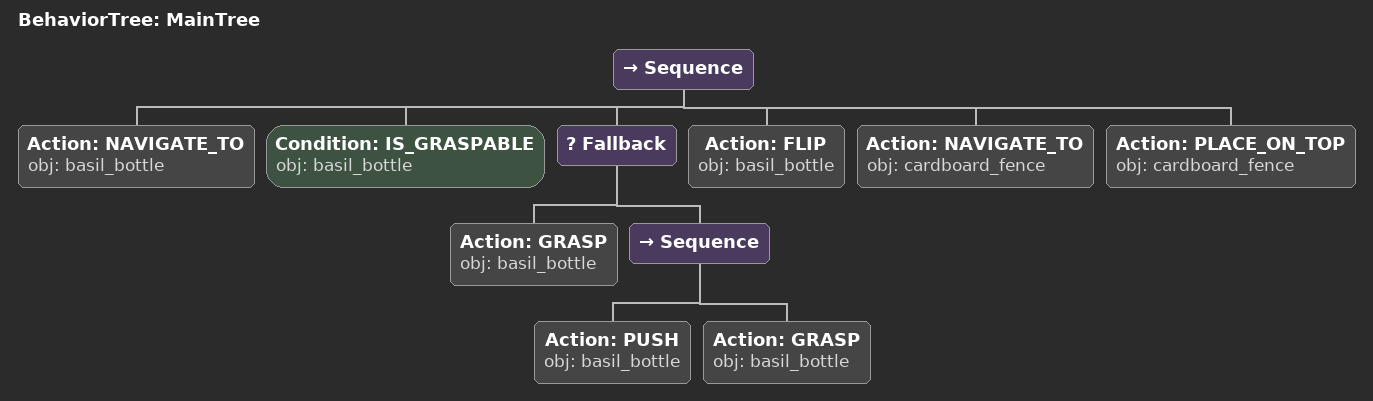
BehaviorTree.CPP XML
<root main_tree_to_execute="MainTree">
  <BehaviorTree ID="MainTree">
    <Sequence>
      <!-- Navigate to basil_bottle -->
      <Action ID="NAVIGATE_TO" obj="basil_bottle" />
      <!-- Check basil_bottle is graspable before GRASP -->
      <Condition ID="IS_GRASPABLE" obj="basil_bottle" />
      <!-- Fallback: if GRASP basil_bottle fails, try alternative to reposition -->
      <Fallback>
        <!-- Grasp basil_bottle -->
        <Action ID="GRASP" obj="basil_bottle" />
        <Sequence>
          <!-- Push basil_bottle forward toward front edge of table -->
          <Action ID="PUSH" obj="basil_bottle" />
          <!-- Grasp basil_bottle -->
          <Action ID="GRASP" obj="basil_bottle" />
        </Sequence>
      </Fallback>
      <!-- Return basil_bottle upright (flip) -->
      <Action ID="FLIP" obj="basil_bottle" />
      <!-- Navigate to cardboard_fence -->
      <Action ID="NAVIGATE_TO" obj="cardboard_fence" />
      <!-- Place on cardboard_fence -->
      <Action ID="PLACE_ON_TOP" obj="cardboard_fence" />
    </Sequence>
  </BehaviorTree>
</root>
